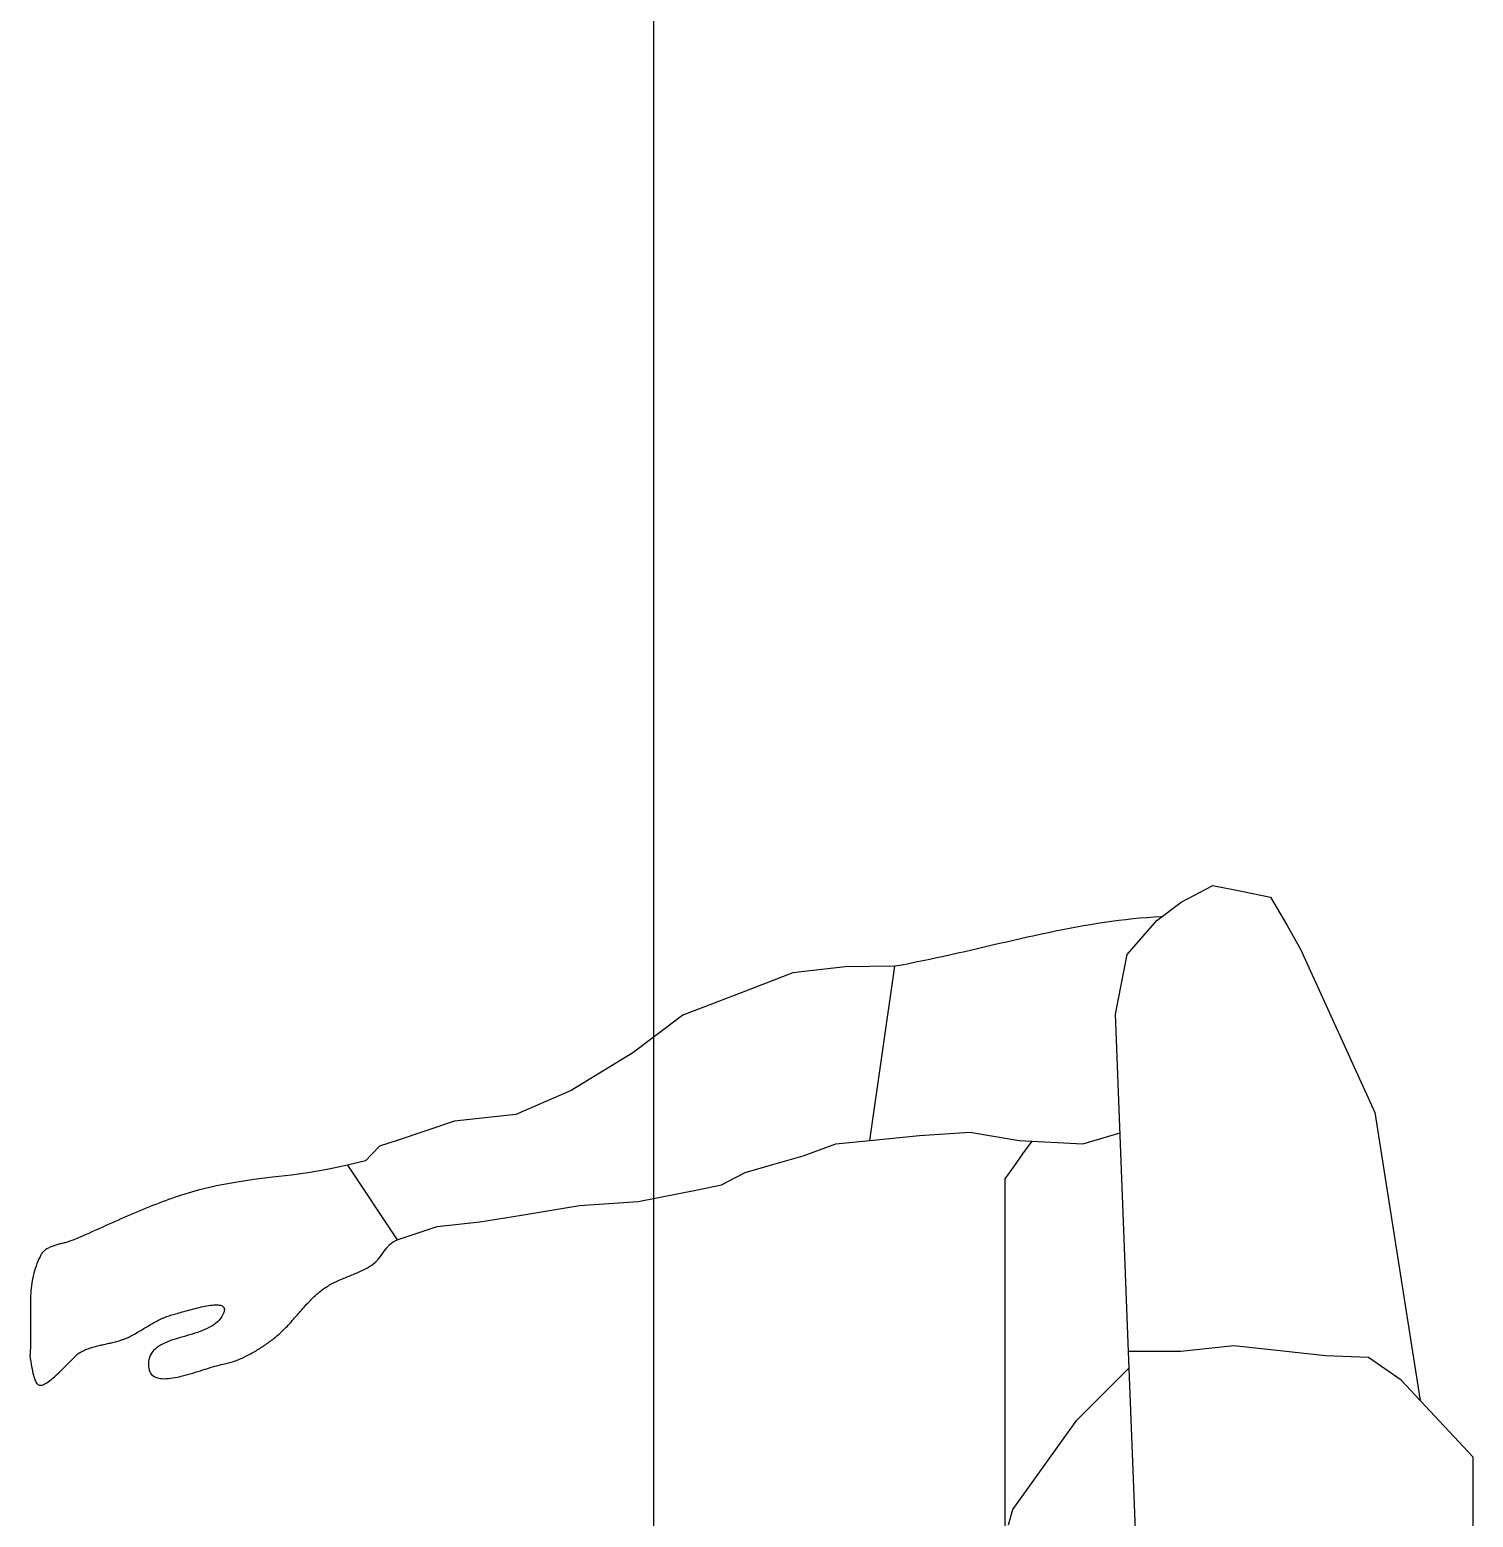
# Model space of a CAD drawing. Header units: millimetres. Extents: x -155 to 94595, y -3153 to 63413.
# Drawn here: x 76363 to 76970, y 55396 to 56021 of the extents above; entities that cross this region are included whole.
import ezdxf

# ---------------------------------------------------------------- set-up
doc = ezdxf.new("R2010")
doc.units = ezdxf.units.MM
doc.layers.add('int', color=185, linetype='Continuous')

msp = doc.modelspace()

# ---------------------------------------------------------------- linework, layer by layer
at = {"layer": 'int'}
for p, q in [((76625.477, 54771.746), (76625.477, 57270.146)), ((76847, 55654.44), (76860.195, 55661.365)), ((76860.195, 55661.365), (76872.957, 55658.812)), ((76836.729, 55646.736), (76847, 55654.44)), ((76872.957, 55658.812), (76884.442, 55656.515)), ((76884.442, 55656.515), (76891.426, 55644.604)), ((76832.63, 55647.874), (76829.649, 55647.628)), ((76835.617, 55648.079), (76832.63, 55647.874)), ((76838.609, 55648.243), (76835.617, 55648.079)), ((76838.745, 55648.248), (76838.609, 55648.243)), ((76791.227, 55641.563), (76788.29, 55640.939)), ((76794.166, 55642.172), (76791.227, 55641.563)), ((76797.106, 55642.764), (76794.166, 55642.172)), ((76800.049, 55643.336), (76797.106, 55642.764)), ((76802.994, 55643.888), (76800.049, 55643.336)), ((76805.942, 55644.418), (76802.994, 55643.888)), ((76808.893, 55644.923), (76805.942, 55644.418)), ((76811.847, 55645.402), (76808.893, 55644.923)), ((76814.805, 55645.853), (76811.847, 55645.402)), ((76817.765, 55646.275), (76814.805, 55645.853)), ((76820.73, 55646.664), (76817.765, 55646.275)), ((76823.699, 55647.021), (76820.73, 55646.664)), ((76826.671, 55647.343), (76823.699, 55647.021)), ((76824.316, 55632.415), (76836.729, 55646.736)), ((76829.649, 55647.628), (76826.671, 55647.343)), ((76891.426, 55644.604), (76897.109, 55634.661)), ((76764.835, 55635.609), (76761.905, 55634.927)), ((76767.765, 55636.291), (76764.835, 55635.609)), ((76770.696, 55636.972), (76767.765, 55636.291)), ((76773.626, 55637.651), (76770.696, 55636.972)), ((76776.557, 55638.325), (76773.626, 55637.651)), ((76779.489, 55638.993), (76776.557, 55638.325)), ((76782.421, 55639.652), (76779.489, 55638.993)), ((76785.355, 55640.301), (76782.421, 55639.652)), ((76788.29, 55640.939), (76785.355, 55640.301)), ((76735.491, 55629.124), (76732.547, 55628.549)), ((76738.432, 55629.718), (76735.491, 55629.124)), ((76741.371, 55630.328), (76738.432, 55629.718)), ((76744.309, 55630.954), (76741.371, 55630.328)), ((76747.244, 55631.594), (76744.309, 55630.954)), ((76750.178, 55632.244), (76747.244, 55631.594)), ((76753.111, 55632.905), (76750.178, 55632.244)), ((76756.043, 55633.573), (76753.111, 55632.905)), ((76758.975, 55634.248), (76756.043, 55633.573)), ((76761.905, 55634.927), (76758.975, 55634.248)), ((76819.325, 55607.312), (76824.316, 55632.415)), ((76824.316, 55632.415), (76824.316, 55632.415)), ((76897.109, 55634.661), (76928.274, 55566.095)), ((76683.795, 55624.643), (76663.951, 55617.011)), ((76705.786, 55627.241), (76683.795, 55624.643)), ((76726.653, 55627.461), (76705.786, 55627.241)), ((76716.202, 55554.309), (76726.653, 55627.461)), ((76729.601, 55627.994), (76726.653, 55627.461)), ((76732.547, 55628.549), (76729.601, 55627.994)), ((76663.951, 55617.011), (76637.688, 55606.91)), ((76637.688, 55606.91), (76616.64, 55591.074)), ((76824.89, 55465.599), (76819.325, 55607.312)), ((76616.64, 55591.074), (76590.799, 55575.21)), ((76590.799, 55575.21), (76567.458, 55565.207)), ((76541.709, 55562.33), (76517.647, 55554.309)), ((76567.458, 55565.207), (76541.709, 55562.33)), ((76928.274, 55566.095), (76928.274, 55566.095)), ((76928.274, 55566.095), (76946.974, 55447.665)), ((76517.647, 55554.309), (76510.245, 55551.842)), ((76701.886, 55552.878), (76716.202, 55554.309)), ((76716.202, 55554.309), (76737.016, 55556.391)), ((76737.016, 55556.391), (76758.241, 55557.753)), ((76758.241, 55557.753), (76778.904, 55554.309)), ((76778.904, 55554.309), (76805.647, 55552.894)), ((76784.267, 55554.028), (76780.384, 55548.626)), ((76805.647, 55552.894), (76821.283, 55557.471)), ((76510.245, 55551.842), (76504.333, 55545.756)), ((76674.401, 55543.859), (76688.212, 55547.805)), ((76688.212, 55547.805), (76701.886, 55552.878)), ((76780.384, 55548.626), (76776.515, 55543.229)), ((76805.647, 55552.894), (76805.647, 55552.894)), ((76488.986, 55542.163), (76481.149, 55540.842)), ((76496.746, 55543.859), (76488.986, 55542.163)), ((76504.333, 55545.756), (76496.746, 55543.859)), ((76496.746, 55543.859), (76517.647, 55512.508)), ((76663.808, 55540.832), (76674.401, 55543.859)), ((76776.515, 55543.229), (76772.861, 55538.103)), ((76441.769, 55535.249), (76434.044, 55533.409)), ((76449.58, 55536.673), (76441.769, 55535.249)), ((76457.451, 55537.812), (76449.58, 55536.673)), ((76465.355, 55538.798), (76457.451, 55537.812)), ((76473.263, 55539.764), (76465.355, 55538.798)), ((76481.149, 55540.842), (76473.263, 55539.764)), ((76643.05, 55533.409), (76653.866, 55535.572)), ((76653.866, 55535.572), (76663.808, 55540.832)), ((76772.861, 55538.103), (76772.861, 55236.106)), ((76420.323, 55528.973), (76418.971, 55528.47)), ((76421.678, 55529.467), (76420.323, 55528.973)), ((76423.036, 55529.952), (76421.678, 55529.467)), ((76424.398, 55530.425), (76423.036, 55529.952)), ((76425.764, 55530.888), (76424.398, 55530.425)), ((76427.133, 55531.34), (76425.764, 55530.888)), ((76428.506, 55531.779), (76427.133, 55531.34)), ((76429.884, 55532.206), (76428.506, 55531.779)), ((76431.266, 55532.621), (76429.884, 55532.206)), ((76432.653, 55533.022), (76431.266, 55532.621)), ((76434.044, 55533.409), (76432.653, 55533.022)), ((76618.891, 55528.577), (76643.05, 55533.409)), ((76405.598, 55523.021), (76404.271, 55522.446)), ((76406.926, 55523.593), (76405.598, 55523.021)), ((76408.255, 55524.159), (76406.926, 55523.593)), ((76409.587, 55524.721), (76408.255, 55524.159)), ((76410.92, 55525.277), (76409.587, 55524.721)), ((76412.256, 55525.827), (76410.92, 55525.277)), ((76413.594, 55526.371), (76412.256, 55525.827)), ((76414.934, 55526.907), (76413.594, 55526.371)), ((76416.277, 55527.436), (76414.934, 55526.907)), ((76417.623, 55527.957), (76416.277, 55527.436)), ((76418.971, 55528.47), (76417.623, 55527.957)), ((76552.376, 55520.038), (76569.898, 55522.958)), ((76569.898, 55522.958), (76594.196, 55527.008)), ((76594.196, 55527.008), (76618.891, 55528.577)), ((76391.052, 55516.574), (76389.732, 55515.985)), ((76392.373, 55517.163), (76391.052, 55516.574)), ((76393.693, 55517.754), (76392.373, 55517.163)), ((76395.014, 55518.344), (76393.693, 55517.754)), ((76396.334, 55518.935), (76395.014, 55518.344)), ((76397.655, 55519.525), (76396.334, 55518.935)), ((76398.977, 55520.113), (76397.655, 55519.525)), ((76400.299, 55520.7), (76398.977, 55520.113)), ((76401.622, 55521.285), (76400.299, 55520.7)), ((76402.946, 55521.867), (76401.622, 55521.285)), ((76404.271, 55522.446), (76402.946, 55521.867)), ((76517.647, 55512.508), (76534.519, 55518.132)), ((76534.519, 55518.132), (76552.376, 55520.038)), ((76373.896, 55510.181), (76373.486, 55510.048)), ((76374.312, 55510.309), (76373.896, 55510.181)), ((76374.732, 55510.432), (76374.312, 55510.309)), ((76375.155, 55510.551), (76374.732, 55510.432)), ((76375.582, 55510.667), (76375.155, 55510.551)), ((76376.01, 55510.78), (76375.582, 55510.667)), ((76376.44, 55510.891), (76376.01, 55510.78)), ((76376.87, 55511.001), (76376.44, 55510.891)), ((76377.3, 55511.111), (76376.87, 55511.001)), ((76377.729, 55511.221), (76377.3, 55511.111)), ((76378.156, 55511.332), (76377.729, 55511.221)), ((76378.58, 55511.445), (76378.156, 55511.332)), ((76379.002, 55511.561), (76378.58, 55511.445)), ((76379.419, 55511.68), (76379.002, 55511.561)), ((76379.831, 55511.804), (76379.419, 55511.68)), ((76380.238, 55511.932), (76379.831, 55511.804)), ((76380.638, 55512.066), (76380.238, 55511.932)), ((76381.031, 55512.206), (76380.638, 55512.066)), ((76381.416, 55512.353), (76381.031, 55512.206)), ((76381.793, 55512.508), (76381.416, 55512.353)), ((76383.118, 55513.079), (76381.793, 55512.508)), ((76384.443, 55513.654), (76383.118, 55513.079)), ((76385.766, 55514.232), (76384.443, 55513.654)), ((76387.089, 55514.814), (76385.766, 55514.232)), ((76388.411, 55515.398), (76387.089, 55514.814)), ((76389.732, 55515.985), (76388.411, 55515.398)), ((76513.334, 55509.228), (76514.585, 55510.592)), ((76514.585, 55510.592), (76516, 55511.716)), ((76516, 55511.716), (76517.647, 55512.508)), ((76367.199, 55504.489), (76366.753, 55503.513)), ((76367.685, 55505.454), (76367.199, 55504.489)), ((76367.852, 55505.836), (76367.685, 55505.454)), ((76368.038, 55506.198), (76367.852, 55505.836)), ((76368.244, 55506.541), (76368.038, 55506.198)), ((76368.468, 55506.866), (76368.244, 55506.541)), ((76368.709, 55507.173), (76368.468, 55506.866)), ((76368.967, 55507.463), (76368.709, 55507.173)), ((76369.241, 55507.738), (76368.967, 55507.463)), ((76369.53, 55507.996), (76369.241, 55507.738)), ((76369.833, 55508.241), (76369.53, 55507.996)), ((76370.15, 55508.471), (76369.833, 55508.241)), ((76370.479, 55508.689), (76370.15, 55508.471)), ((76370.821, 55508.894), (76370.479, 55508.689)), ((76371.174, 55509.088), (76370.821, 55508.894)), ((76371.538, 55509.27), (76371.174, 55509.088)), ((76371.911, 55509.443), (76371.538, 55509.27)), ((76372.293, 55509.606), (76371.911, 55509.443)), ((76372.683, 55509.761), (76372.293, 55509.606)), ((76373.081, 55509.908), (76372.683, 55509.761)), ((76373.486, 55510.048), (76373.081, 55509.908)), ((76508.631, 55503.229), (76509.895, 55504.624)), ((76509.895, 55504.624), (76511.056, 55506.151)), ((76511.056, 55506.151), (76512.18, 55507.716)), ((76512.18, 55507.716), (76513.334, 55509.228)), ((76365.048, 55498.493), (76364.802, 55497.463)), ((76365.323, 55499.514), (76365.048, 55498.493)), ((76365.63, 55500.528), (76365.323, 55499.514)), ((76365.97, 55501.532), (76365.63, 55500.528)), ((76366.343, 55502.528), (76365.97, 55501.532)), ((76366.753, 55503.513), (76366.343, 55502.528)), ((76498.053, 55497.539), (76498.612, 55497.768)), ((76498.612, 55497.768), (76499.17, 55497.999)), ((76499.17, 55497.999), (76499.727, 55498.232)), ((76499.727, 55498.232), (76500.282, 55498.467)), ((76500.282, 55498.467), (76500.835, 55498.706)), ((76500.835, 55498.706), (76501.386, 55498.949)), ((76501.386, 55498.949), (76501.935, 55499.196)), ((76501.935, 55499.196), (76502.48, 55499.449)), ((76502.48, 55499.449), (76503.022, 55499.707)), ((76503.022, 55499.707), (76503.561, 55499.972)), ((76503.561, 55499.972), (76504.095, 55500.244)), ((76504.095, 55500.244), (76504.625, 55500.523)), ((76504.625, 55500.523), (76505.151, 55500.811)), ((76505.151, 55500.811), (76505.671, 55501.108)), ((76505.671, 55501.108), (76506.185, 55501.414)), ((76506.185, 55501.414), (76506.694, 55501.731)), ((76506.694, 55501.731), (76507.196, 55502.058)), ((76507.196, 55502.058), (76508.631, 55503.229)), ((76363.959, 55492.21), (76363.858, 55491.141)), ((76364.081, 55493.273), (76363.959, 55492.21)), ((76364.225, 55494.33), (76364.081, 55493.273)), ((76364.392, 55495.381), (76364.225, 55494.33)), ((76364.583, 55496.426), (76364.392, 55495.381)), ((76364.802, 55497.463), (76364.583, 55496.426)), ((76485.694, 55491.146), (76486.296, 55491.608)), ((76486.296, 55491.608), (76486.78, 55491.962)), ((76486.78, 55491.962), (76487.272, 55492.304)), ((76487.272, 55492.304), (76487.77, 55492.634)), ((76487.77, 55492.634), (76488.275, 55492.954)), ((76488.275, 55492.954), (76488.786, 55493.263)), ((76488.786, 55493.263), (76489.302, 55493.562)), ((76489.302, 55493.562), (76489.824, 55493.852)), ((76489.824, 55493.852), (76490.351, 55494.134)), ((76490.351, 55494.134), (76490.883, 55494.408)), ((76490.883, 55494.408), (76491.419, 55494.675)), ((76491.419, 55494.675), (76491.959, 55494.935)), ((76491.959, 55494.935), (76492.502, 55495.189)), ((76492.502, 55495.189), (76493.049, 55495.438)), ((76493.049, 55495.438), (76493.599, 55495.682)), ((76493.599, 55495.682), (76494.151, 55495.922)), ((76494.151, 55495.922), (76494.705, 55496.159)), ((76494.705, 55496.159), (76495.261, 55496.392)), ((76495.261, 55496.392), (76495.818, 55496.624)), ((76495.818, 55496.624), (76496.376, 55496.853)), ((76496.376, 55496.853), (76496.935, 55497.082)), ((76496.935, 55497.082), (76497.494, 55497.31)), ((76497.494, 55497.31), (76498.053, 55497.539)), ((76363.598, 55485.731), (76363.585, 55484.638)), ((76363.622, 55486.82), (76363.598, 55485.731)), ((76363.658, 55487.907), (76363.622, 55486.82)), ((76363.709, 55488.989), (76363.658, 55487.907)), ((76363.775, 55490.067), (76363.709, 55488.989)), ((76363.858, 55491.141), (76363.775, 55490.067)), ((76439.936, 55485.121), (76440.608, 55485.178)), ((76440.608, 55485.178), (76441.247, 55485.209)), ((76441.247, 55485.209), (76441.849, 55485.212)), ((76441.849, 55485.212), (76442.41, 55485.184)), ((76442.41, 55485.184), (76442.928, 55485.124)), ((76479.122, 55484.873), (76479.636, 55485.434)), ((76479.636, 55485.434), (76480.155, 55485.989)), ((76480.155, 55485.989), (76480.678, 55486.54)), ((76480.678, 55486.54), (76481.206, 55487.084)), ((76481.206, 55487.084), (76481.74, 55487.622)), ((76481.74, 55487.622), (76482.281, 55488.152)), ((76482.281, 55488.152), (76482.829, 55488.675)), ((76482.829, 55488.675), (76483.385, 55489.189)), ((76483.385, 55489.189), (76483.948, 55489.693)), ((76483.948, 55489.693), (76484.521, 55490.188)), ((76484.521, 55490.188), (76485.102, 55490.673)), ((76485.102, 55490.673), (76485.694, 55491.146)), ((76363.585, 55484.638), (76363.581, 55483.543)), ((76363.581, 55483.543), (76363.585, 55482.446)), ((76363.585, 55482.446), (76363.596, 55481.347)), ((76363.596, 55481.347), (76363.611, 55480.247)), ((76363.611, 55480.247), (76363.629, 55479.146)), ((76363.629, 55479.146), (76363.648, 55478.045)), ((76417.475, 55478.801), (76418.011, 55479.066)), ((76418.011, 55479.066), (76418.55, 55479.323)), ((76418.55, 55479.323), (76419.093, 55479.571)), ((76419.093, 55479.571), (76419.639, 55479.81)), ((76419.639, 55479.81), (76420.19, 55480.038)), ((76420.19, 55480.038), (76420.745, 55480.256)), ((76420.745, 55480.256), (76421.304, 55480.462)), ((76421.304, 55480.462), (76421.869, 55480.656)), ((76421.869, 55480.656), (76422.438, 55480.837)), ((76422.438, 55480.837), (76423.013, 55481.004)), ((76423.013, 55481.004), (76423.594, 55481.157)), ((76423.594, 55481.157), (76424.138, 55481.297)), ((76424.138, 55481.297), (76424.724, 55481.454)), ((76424.724, 55481.454), (76425.349, 55481.626)), ((76425.349, 55481.626), (76426.008, 55481.811)), ((76426.008, 55481.811), (76426.698, 55482.007)), ((76426.698, 55482.007), (76427.417, 55482.212)), ((76427.417, 55482.212), (76428.16, 55482.424)), ((76428.16, 55482.424), (76428.924, 55482.642)), ((76428.924, 55482.642), (76429.706, 55482.862)), ((76429.706, 55482.862), (76430.503, 55483.084)), ((76430.503, 55483.084), (76431.31, 55483.305)), ((76431.31, 55483.305), (76432.125, 55483.523)), ((76432.125, 55483.523), (76432.944, 55483.737)), ((76432.944, 55483.737), (76433.764, 55483.944)), ((76433.764, 55483.944), (76434.58, 55484.142)), ((76434.58, 55484.142), (76435.391, 55484.33)), ((76435.391, 55484.33), (76436.192, 55484.505)), ((76436.192, 55484.505), (76436.981, 55484.665)), ((76436.981, 55484.665), (76437.752, 55484.809)), ((76437.752, 55484.809), (76438.504, 55484.934)), ((76438.504, 55484.934), (76439.233, 55485.038)), ((76439.233, 55485.038), (76439.936, 55485.121)), ((76443.46, 55479.509), (76442.837, 55478.769)), ((76442.928, 55485.124), (76443.399, 55485.03)), ((76443.399, 55485.03), (76443.819, 55484.899)), ((76444.014, 55480.304), (76443.46, 55479.509)), ((76443.819, 55484.899), (76444.186, 55484.73)), ((76444.494, 55481.157), (76444.014, 55480.304)), ((76444.186, 55484.73), (76444.495, 55484.521)), ((76444.767, 55481.76), (76444.494, 55481.157)), ((76444.495, 55484.521), (76444.743, 55484.269)), ((76444.743, 55484.269), (76444.928, 55483.973)), ((76444.955, 55482.307), (76444.767, 55481.76)), ((76444.928, 55483.973), (76445.044, 55483.631)), ((76445.061, 55482.8), (76444.955, 55482.307)), ((76445.044, 55483.631), (76445.09, 55483.24)), ((76445.09, 55483.24), (76445.061, 55482.8)), ((76473.586, 55478.574), (76474.091, 55479.145)), ((76474.091, 55479.145), (76474.593, 55479.719)), ((76474.593, 55479.719), (76475.095, 55480.293)), ((76475.095, 55480.293), (76475.595, 55480.869)), ((76475.595, 55480.869), (76476.095, 55481.445)), ((76476.095, 55481.445), (76476.596, 55482.021)), ((76476.596, 55482.021), (76477.097, 55482.596)), ((76477.097, 55482.596), (76477.6, 55483.169)), ((76477.6, 55483.169), (76478.105, 55483.74)), ((76478.105, 55483.74), (76478.612, 55484.308)), ((76478.612, 55484.308), (76479.122, 55484.873)), ((76363.648, 55478.045), (76363.668, 55476.943)), ((76363.668, 55476.943), (76363.686, 55475.842)), ((76363.686, 55475.842), (76363.701, 55474.742)), ((76363.701, 55474.742), (76363.711, 55473.644)), ((76363.711, 55473.644), (76363.715, 55472.546)), ((76406.493, 55472.495), (76407.023, 55472.781)), ((76407.023, 55472.781), (76407.551, 55473.072)), ((76407.551, 55473.072), (76408.076, 55473.369)), ((76408.076, 55473.369), (76408.6, 55473.669)), ((76408.6, 55473.669), (76409.121, 55473.974)), ((76409.121, 55473.974), (76409.642, 55474.281)), ((76409.642, 55474.281), (76410.162, 55474.591)), ((76410.162, 55474.591), (76410.68, 55474.902)), ((76410.68, 55474.902), (76411.199, 55475.215)), ((76411.199, 55475.215), (76411.717, 55475.527)), ((76411.717, 55475.527), (76412.235, 55475.84)), ((76412.235, 55475.84), (76412.753, 55476.151)), ((76412.753, 55476.151), (76413.272, 55476.461)), ((76413.272, 55476.461), (76413.791, 55476.768)), ((76413.791, 55476.768), (76414.312, 55477.073)), ((76414.312, 55477.073), (76414.834, 55477.374)), ((76414.834, 55477.374), (76415.358, 55477.67)), ((76415.358, 55477.67), (76415.883, 55477.962)), ((76415.883, 55477.962), (76416.411, 55478.248)), ((76416.411, 55478.248), (76416.942, 55478.528)), ((76416.942, 55478.528), (76417.475, 55478.801)), ((76431.639, 55472.946), (76430.536, 55472.613)), ((76432.734, 55473.29), (76431.639, 55472.946)), ((76433.814, 55473.649), (76432.734, 55473.29)), ((76434.876, 55474.025), (76433.814, 55473.649)), ((76435.914, 55474.422), (76434.876, 55474.025)), ((76436.925, 55474.844), (76435.914, 55474.422)), ((76437.904, 55475.294), (76436.925, 55474.844)), ((76438.845, 55475.775), (76437.904, 55475.294)), ((76439.745, 55476.291), (76438.845, 55475.775)), ((76440.599, 55476.845), (76439.745, 55476.291)), ((76441.402, 55477.44), (76440.599, 55476.845)), ((76442.15, 55478.081), (76441.402, 55477.44)), ((76442.837, 55478.769), (76442.15, 55478.081)), ((76467.742, 55472.621), (76468.306, 55473.126)), ((76468.306, 55473.126), (76468.862, 55473.64)), ((76468.862, 55473.64), (76469.409, 55474.162)), ((76469.409, 55474.162), (76469.95, 55474.693)), ((76469.95, 55474.693), (76470.484, 55475.23)), ((76470.484, 55475.23), (76471.013, 55475.775)), ((76471.013, 55475.775), (76471.536, 55476.325)), ((76471.536, 55476.325), (76472.054, 55476.881)), ((76472.054, 55476.881), (76472.568, 55477.442)), ((76472.568, 55477.442), (76473.079, 55478.006)), ((76473.079, 55478.006), (76473.586, 55478.574)), ((76363.588, 55467.1), (76363.522, 55466.022)), ((76363.638, 55468.183), (76363.588, 55467.1)), ((76363.674, 55469.269), (76363.638, 55468.183)), ((76363.698, 55470.359), (76363.674, 55469.269)), ((76363.711, 55471.451), (76363.698, 55470.359)), ((76363.715, 55472.546), (76363.711, 55471.451)), ((76387.238, 55466.451), (76386.753, 55466.251)), ((76387.728, 55466.641), (76387.238, 55466.451)), ((76388.223, 55466.82), (76387.728, 55466.641)), ((76388.723, 55466.99), (76388.223, 55466.82)), ((76389.227, 55467.152), (76388.723, 55466.99)), ((76389.735, 55467.306), (76389.227, 55467.152)), ((76390.246, 55467.453), (76389.735, 55467.306)), ((76390.761, 55467.593), (76390.246, 55467.453)), ((76391.278, 55467.728), (76390.761, 55467.593)), ((76391.798, 55467.858), (76391.278, 55467.728)), ((76392.32, 55467.983), (76391.798, 55467.858)), ((76392.844, 55468.105), (76392.32, 55467.983)), ((76393.369, 55468.224), (76392.844, 55468.105)), ((76393.895, 55468.341), (76393.369, 55468.224)), ((76394.423, 55468.457), (76393.895, 55468.341)), ((76394.95, 55468.572), (76394.423, 55468.457)), ((76395.478, 55468.687), (76394.95, 55468.572)), ((76396.006, 55468.803), (76395.478, 55468.687)), ((76396.533, 55468.92), (76396.006, 55468.803)), ((76397.059, 55469.04), (76396.533, 55468.92)), ((76397.584, 55469.162), (76397.059, 55469.04)), ((76398.108, 55469.288), (76397.584, 55469.162)), ((76398.629, 55469.419), (76398.108, 55469.288)), ((76399.149, 55469.554), (76398.629, 55469.419)), ((76399.665, 55469.696), (76399.149, 55469.554)), ((76400.179, 55469.844), (76399.665, 55469.696)), ((76400.69, 55469.999), (76400.179, 55469.844)), ((76401.197, 55470.162), (76400.69, 55469.999)), ((76401.7, 55470.334), (76401.197, 55470.162)), ((76402.199, 55470.516), (76401.7, 55470.334)), ((76402.693, 55470.707), (76402.199, 55470.516)), ((76402.693, 55470.707), (76403.248, 55470.935)), ((76403.248, 55470.935), (76403.798, 55471.173)), ((76403.798, 55471.173), (76404.344, 55471.421)), ((76404.344, 55471.421), (76404.886, 55471.678)), ((76404.886, 55471.678), (76405.425, 55471.943)), ((76405.425, 55471.943), (76405.96, 55472.215)), ((76405.96, 55472.215), (76406.493, 55472.495)), ((76415.984, 55466.657), (76415.356, 55466.042)), ((76416.676, 55467.228), (76415.984, 55466.657)), ((76417.428, 55467.76), (76416.676, 55467.228)), ((76418.235, 55468.256), (76417.428, 55467.76)), ((76419.092, 55468.719), (76418.235, 55468.256)), ((76419.995, 55469.152), (76419.092, 55468.719)), ((76420.94, 55469.56), (76419.995, 55469.152)), ((76421.921, 55469.945), (76420.94, 55469.56)), ((76422.934, 55470.311), (76421.921, 55469.945)), ((76423.974, 55470.66), (76422.934, 55470.311)), ((76425.038, 55470.998), (76423.974, 55470.66)), ((76426.119, 55471.326), (76425.038, 55470.998)), ((76427.214, 55471.648), (76426.119, 55471.326)), ((76428.319, 55471.968), (76427.214, 55471.648)), ((76429.427, 55472.288), (76428.319, 55471.968)), ((76430.536, 55472.613), (76429.427, 55472.288)), ((76458.907, 55466.256), (76459.423, 55466.577)), ((76459.423, 55466.577), (76459.936, 55466.901)), ((76459.936, 55466.901), (76460.447, 55467.23)), ((76460.447, 55467.23), (76460.954, 55467.563)), ((76460.954, 55467.563), (76461.459, 55467.9)), ((76461.459, 55467.9), (76461.961, 55468.241)), ((76461.961, 55468.241), (76462.46, 55468.585)), ((76462.46, 55468.585), (76462.956, 55468.932)), ((76462.956, 55468.932), (76463.45, 55469.282)), ((76463.45, 55469.282), (76463.94, 55469.635)), ((76463.94, 55469.635), (76464.428, 55469.99)), ((76464.428, 55469.99), (76464.913, 55470.347)), ((76464.913, 55470.347), (76465.395, 55470.707)), ((76465.395, 55470.707), (76465.997, 55471.169)), ((76465.997, 55471.169), (76466.588, 55471.642)), ((76466.588, 55471.642), (76467.17, 55472.126)), ((76467.17, 55472.126), (76467.742, 55472.621)), ((76869.044, 55468.045), (76846.792, 55465.598)), ((76891.071, 55465.598), (76869.044, 55468.045)), ((76363.439, 55464.948), (76363.337, 55463.88)), ((76363.337, 55463.88), (76363.546, 55462.629)), ((76363.522, 55466.022), (76363.439, 55464.948)), ((76363.546, 55462.629), (76363.746, 55461.444)), ((76363.746, 55461.444), (76363.938, 55460.325)), ((76363.938, 55460.325), (76364.126, 55459.272)), ((76378.388, 55459.486), (76379.473, 55460.558)), ((76379.473, 55460.558), (76380.618, 55461.697)), ((76380.618, 55461.697), (76381.826, 55462.903)), ((76381.826, 55462.903), (76383.099, 55464.176)), ((76383.53, 55464.488), (76383.099, 55464.176)), ((76383.97, 55464.783), (76383.53, 55464.488)), ((76384.416, 55465.063), (76383.97, 55464.783)), ((76384.871, 55465.328), (76384.416, 55465.063)), ((76385.332, 55465.578), (76384.871, 55465.328)), ((76385.799, 55465.815), (76385.332, 55465.578)), ((76386.273, 55466.039), (76385.799, 55465.815)), ((76386.753, 55466.251), (76386.273, 55466.039)), ((76413.193, 55461.266), (76413.144, 55460.257)), ((76413.144, 55460.257), (76413.185, 55459.337)), ((76413.339, 55462.209), (76413.193, 55461.266)), ((76413.577, 55463.088), (76413.339, 55462.209)), ((76413.903, 55463.908), (76413.577, 55463.088)), ((76414.31, 55464.671), (76413.903, 55463.908)), ((76414.796, 55465.381), (76414.31, 55464.671)), ((76415.356, 55466.042), (76414.796, 55465.381)), ((76443.683, 55460.082), (76444.494, 55460.257)), ((76444.494, 55460.257), (76445.084, 55460.38)), ((76445.084, 55460.38), (76445.671, 55460.514)), ((76445.671, 55460.514), (76446.255, 55460.658)), ((76446.255, 55460.658), (76446.836, 55460.812)), ((76446.836, 55460.812), (76447.414, 55460.976)), ((76447.414, 55460.976), (76447.99, 55461.149)), ((76447.99, 55461.149), (76448.562, 55461.331)), ((76448.562, 55461.331), (76449.132, 55461.523)), ((76449.132, 55461.523), (76449.699, 55461.723)), ((76449.699, 55461.723), (76450.264, 55461.932)), ((76450.264, 55461.932), (76450.825, 55462.149)), ((76450.825, 55462.149), (76451.384, 55462.374)), ((76451.384, 55462.374), (76451.939, 55462.608)), ((76451.939, 55462.608), (76452.492, 55462.848)), ((76452.492, 55462.848), (76453.042, 55463.097)), ((76453.042, 55463.097), (76453.59, 55463.352)), ((76453.59, 55463.352), (76454.134, 55463.615)), ((76454.134, 55463.615), (76454.676, 55463.884)), ((76454.676, 55463.884), (76455.214, 55464.16)), ((76455.214, 55464.16), (76455.75, 55464.443)), ((76455.75, 55464.443), (76456.284, 55464.731)), ((76456.284, 55464.731), (76456.814, 55465.025)), ((76456.814, 55465.025), (76457.341, 55465.325)), ((76457.341, 55465.325), (76457.866, 55465.63)), ((76457.866, 55465.63), (76458.388, 55465.941)), ((76458.388, 55465.941), (76458.907, 55466.256)), ((76846.792, 55465.598), (76824.653, 55465.598)), ((76824.653, 55465.598), (76827.793, 55387.105)), ((76907.591, 55463.762), (76891.071, 55465.598)), ((76925.581, 55463.071), (76907.591, 55463.762)), ((76939.374, 55453.522), (76925.581, 55463.071)), ((76364.126, 55459.272), (76364.311, 55458.285)), ((76364.311, 55458.285), (76364.495, 55457.364)), ((76364.495, 55457.364), (76364.68, 55456.509)), ((76364.68, 55456.509), (76364.868, 55455.72)), ((76364.868, 55455.72), (76365.06, 55454.997)), ((76365.06, 55454.997), (76365.26, 55454.34)), ((76365.26, 55454.34), (76365.469, 55453.75)), ((76372.339, 55453.853), (76373.052, 55454.457)), ((76373.052, 55454.457), (76373.813, 55455.128)), ((76373.813, 55455.128), (76374.622, 55455.866)), ((76374.622, 55455.866), (76375.482, 55456.671)), ((76375.482, 55456.671), (76376.395, 55457.543)), ((76376.395, 55457.543), (76377.363, 55458.481)), ((76377.363, 55458.481), (76378.388, 55459.486)), ((76413.185, 55459.337), (76413.305, 55458.505)), ((76413.305, 55458.505), (76413.503, 55457.757)), ((76413.503, 55457.757), (76413.774, 55457.091)), ((76413.774, 55457.091), (76414.115, 55456.503)), ((76414.115, 55456.503), (76414.524, 55455.989)), ((76414.524, 55455.989), (76414.996, 55455.548)), ((76414.996, 55455.548), (76415.528, 55455.174)), ((76415.528, 55455.174), (76416.118, 55454.867)), ((76416.118, 55454.867), (76416.762, 55454.621)), ((76416.762, 55454.621), (76417.457, 55454.435)), ((76417.457, 55454.435), (76418.2, 55454.304)), ((76418.2, 55454.304), (76418.987, 55454.226)), ((76418.987, 55454.226), (76419.815, 55454.198)), ((76419.815, 55454.198), (76420.682, 55454.216)), ((76420.682, 55454.216), (76421.583, 55454.276)), ((76421.583, 55454.276), (76422.515, 55454.377)), ((76422.515, 55454.377), (76423.476, 55454.515)), ((76423.476, 55454.515), (76424.462, 55454.686)), ((76424.462, 55454.686), (76425.47, 55454.887)), ((76425.47, 55454.887), (76426.497, 55455.116)), ((76426.497, 55455.116), (76427.539, 55455.369)), ((76427.539, 55455.369), (76428.593, 55455.642)), ((76428.593, 55455.642), (76429.657, 55455.933)), ((76429.657, 55455.933), (76430.726, 55456.239)), ((76430.726, 55456.239), (76431.797, 55456.556)), ((76431.797, 55456.556), (76432.868, 55456.881)), ((76432.868, 55456.881), (76433.935, 55457.211)), ((76433.935, 55457.211), (76434.995, 55457.543)), ((76434.995, 55457.543), (76436.045, 55457.873)), ((76436.045, 55457.873), (76437.081, 55458.199)), ((76437.081, 55458.199), (76438.1, 55458.517)), ((76438.1, 55458.517), (76439.099, 55458.824)), ((76439.099, 55458.824), (76440.075, 55459.117)), ((76440.075, 55459.117), (76441.025, 55459.392)), ((76441.025, 55459.392), (76441.945, 55459.647)), ((76441.945, 55459.647), (76442.832, 55459.878)), ((76442.832, 55459.878), (76443.683, 55460.082)), ((76803.194, 55436.819), (76824.935, 55458.56)), ((76365.469, 55453.75), (76365.689, 55453.225)), ((76365.689, 55453.225), (76365.922, 55452.767)), ((76365.922, 55452.767), (76366.17, 55452.375)), ((76366.17, 55452.375), (76366.435, 55452.049)), ((76366.435, 55452.049), (76366.72, 55451.789)), ((76366.72, 55451.789), (76367.025, 55451.595)), ((76367.025, 55451.595), (76367.353, 55451.468)), ((76367.353, 55451.468), (76367.706, 55451.408)), ((76367.706, 55451.408), (76368.086, 55451.413)), ((76368.086, 55451.413), (76368.495, 55451.486)), ((76368.495, 55451.486), (76368.935, 55451.624)), ((76368.935, 55451.624), (76369.408, 55451.829)), ((76369.408, 55451.829), (76369.917, 55452.101)), ((76369.917, 55452.101), (76370.462, 55452.439)), ((76370.462, 55452.439), (76371.046, 55452.843)), ((76371.046, 55452.843), (76371.671, 55453.315)), ((76371.671, 55453.315), (76372.339, 55453.853)), ((76969.638, 55421.26), (76939.374, 55453.522)), ((76946.974, 55447.665), (76947.4, 55444.966)), ((76776.31, 55399.18), (76803.194, 55436.819)), ((76803.194, 55436.819), (76803.194, 55436.819)), ((76969.638, 55387.105), (76969.638, 55421.26)), ((76969.638, 55421.26), (76969.638, 55421.26)), ((76774.405, 55392.765), (76776.31, 55399.18))]:
    msp.add_line(p, q, dxfattribs=at)

doc.saveas('drawing.dxf')
